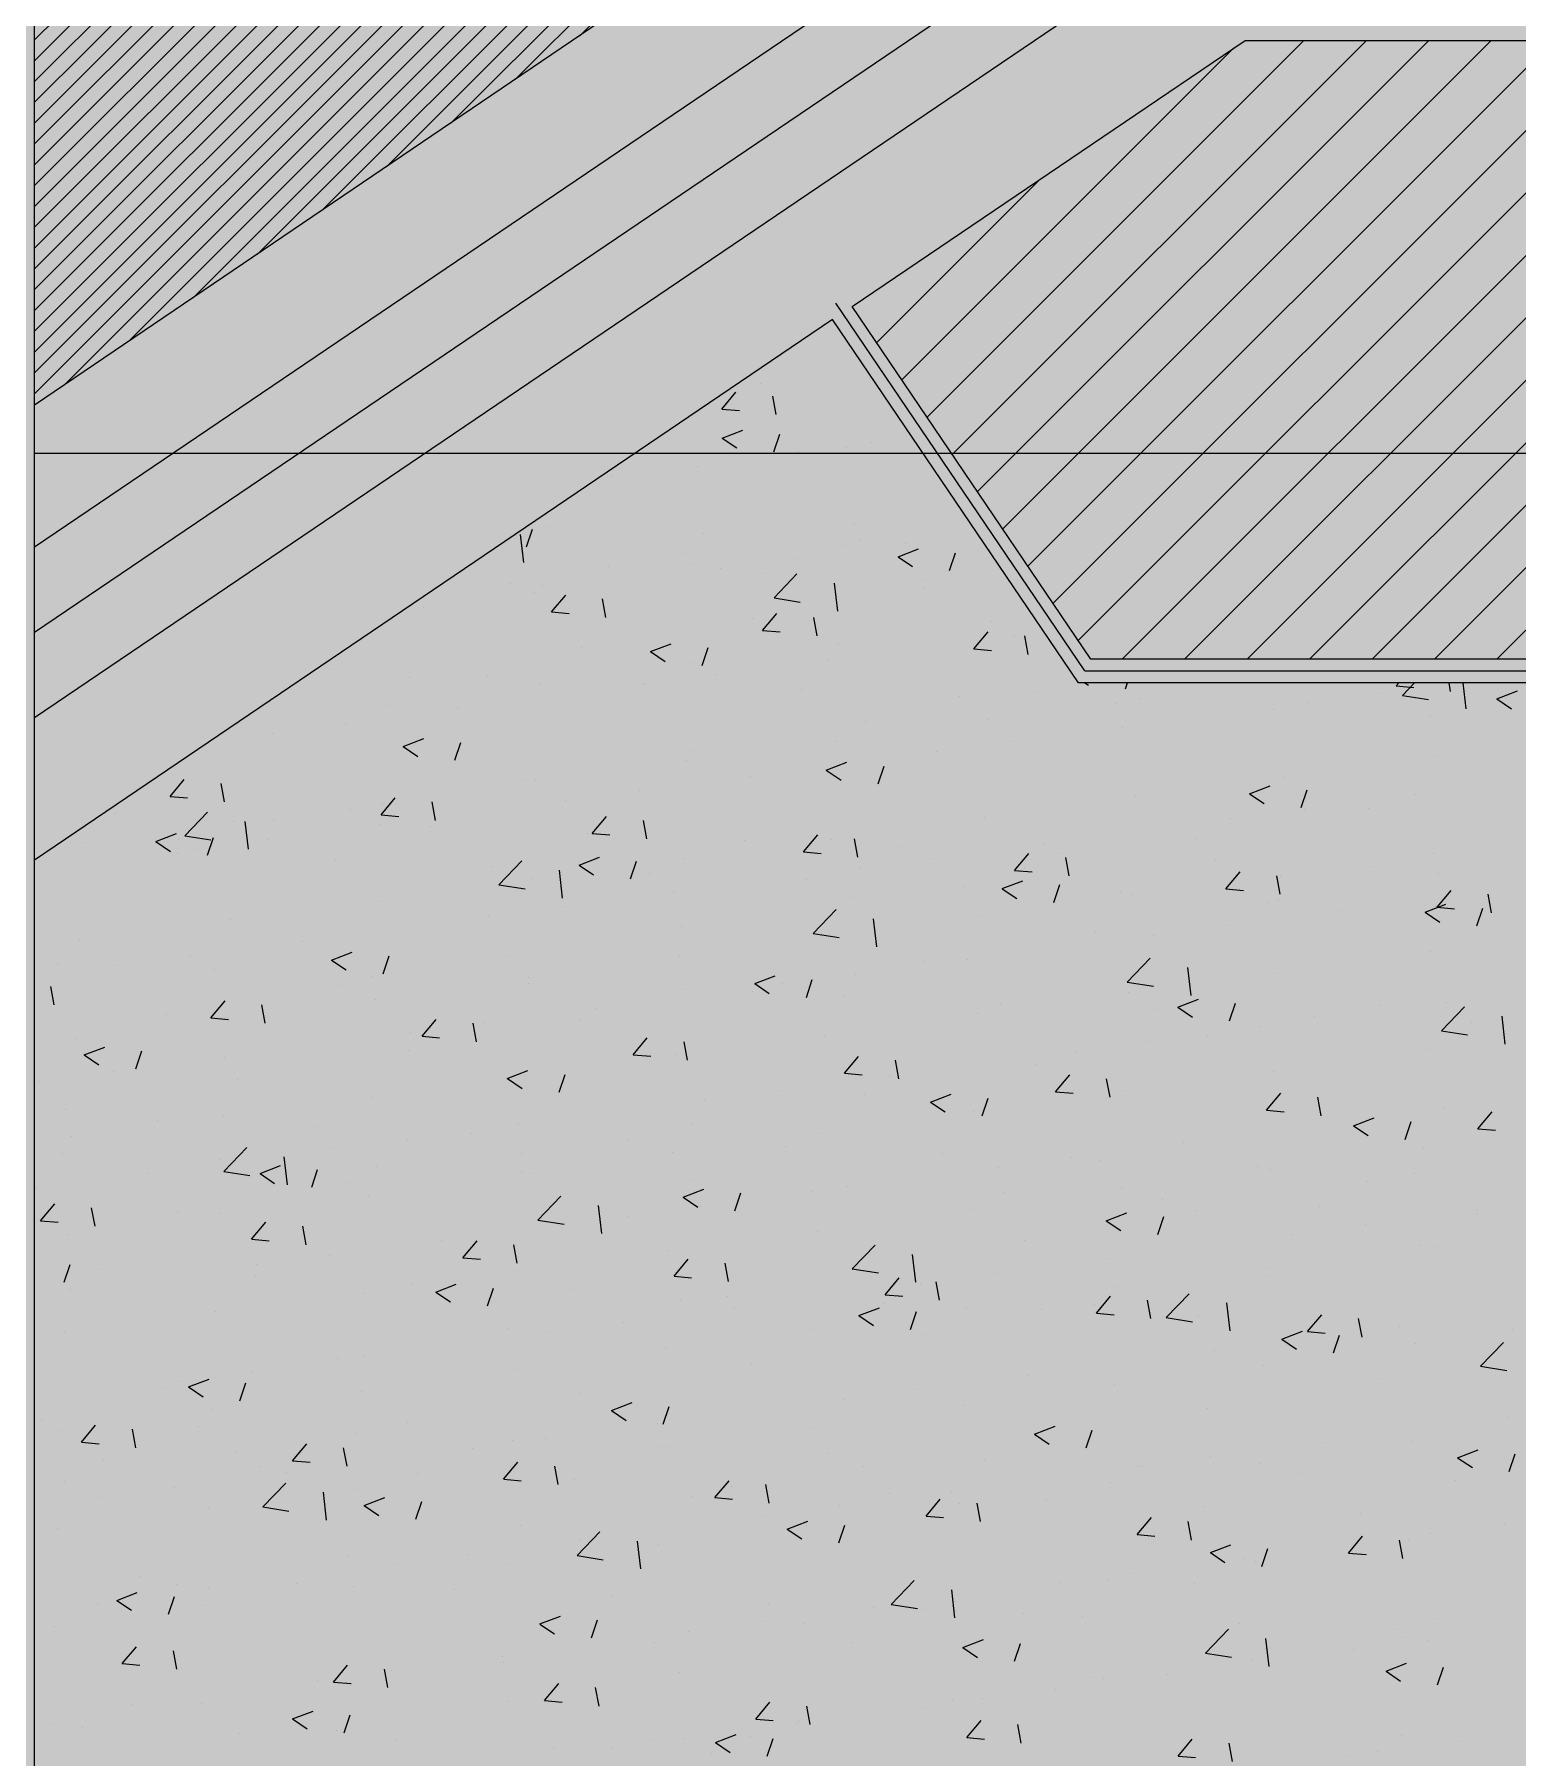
# Model space of a CAD drawing. Header units: millimetres. Extents: x 709 to 3952, y 378 to 2394.
# Drawn here: x 1999.5 to 2125.4, y 1641.6 to 1787.9 of the extents above; entities that cross this region are included whole.
import ezdxf

# ---------------------------------------------------------------- set-up
doc = ezdxf.new("R2010")
doc.units = ezdxf.units.MM
doc.layers.add('BAS', color=252, linetype='Continuous')

# ---------------------------------------------------------------- blocks, each defined once
blk = doc.blocks.new('*X202')
at = {"color": 0}
for p, q in [((410675.79, 4018803.05), (410707.79, 4018835.05)), ((410677.94, 4018799.89), (410713.1, 4018835.05)), ((410680.08, 4018796.73), (410718.4, 4018835.05)), ((410682.22, 4018793.56), (410723.7, 4018835.05)), ((410684.36, 4018790.4), (410729.01, 4018835.05)), ((410686.5, 4018787.24), (410734.31, 4018835.05)), ((410688.64, 4018784.08), (410739.61, 4018835.05)), ((410692.37, 4018782.5), (410744.91, 4018835.05)), ((410697.67, 4018782.5), (410750.22, 4018835.05)), ((410702.97, 4018782.5), (410755.52, 4018835.05)), ((410708.28, 4018782.5), (410760.82, 4018835.05)), ((410673.65, 4018806.21), (410701.82, 4018834.38)), ((410713.58, 4018782.5), (410763.89, 4018832.81)), ((410718.88, 4018782.5), (410763.89, 4018827.5)), ((410671.51, 4018809.37), (410685.4, 4018823.26)), ((410724.19, 4018782.5), (410763.89, 4018822.2)), ((410729.49, 4018782.5), (410763.89, 4018816.9)), ((410734.79, 4018782.5), (410763.89, 4018811.59)), ((410740.1, 4018782.5), (410763.89, 4018806.29)), ((410745.4, 4018782.5), (410763.89, 4018800.99)), ((410750.7, 4018782.5), (410763.89, 4018795.68)), ((410756.01, 4018782.5), (410763.89, 4018790.38)), ((410761.31, 4018782.5), (410763.89, 4018785.08))]:
    blk.add_line(p, q, dxfattribs=at)
blk = doc.blocks.new('*X234')
at = {"color": 0}
for p, q in [((410669.22, 4018808.8), (410669.22, 4018808.8)), ((410661.66, 4018805.95), (410661.66, 4018805.95)), ((410658.36, 4018803.74), (410659.57, 4018805.18)), ((410662.99, 4018803.28), (410662.7, 4018804.84)), ((410658.37, 4018803.74), (410659.86, 4018803.61)), ((410658.4, 4018801.27), (410660.15, 4018801.94)), ((410658.4, 4018801.26), (410659.65, 4018800.43)), ((410662.79, 4018800.1), (410663.3, 4018801.61)), ((410664.85, 4018800.08), (410664.85, 4018800.08)), ((410668.92, 4018800.48), (410668.92, 4018800.48)), ((410671.1, 4018800.9), (410671.1, 4018800.9)), ((410656.29, 4018798.88), (410656.29, 4018798.88)), ((410649.06, 4018798), (410649.06, 4018798)), ((410669.6, 4018793.95), (410669.6, 4018793.95)), ((410641.54, 4018790.7), (410641.26, 4018793.07)), ((410641.78, 4018792.03), (410642.29, 4018793.54)), ((410643.44, 4018793.73), (410643.44, 4018793.73)), ((410656.79, 4018793.17), (410656.79, 4018793.17)), ((410670.13, 4018792.61), (410670.13, 4018792.61)), ((410655.02, 4018791.45), (410655.02, 4018791.45)), ((410664.53, 4018791.04), (410664.53, 4018791.04)), ((410668.61, 4018792.15), (410668.61, 4018792.15)), ((410673.33, 4018791.2), (410675.08, 4018791.87)), ((410673.33, 4018791.2), (410674.57, 4018790.36)), ((410674, 4018792.29), (410674, 4018792.29)), ((410677.71, 4018790.03), (410678.22, 4018791.54)), ((410648.71, 4018790.38), (410648.71, 4018790.38)), ((410655.99, 4018790.55), (410655.99, 4018790.55)), ((410658.27, 4018790.22), (410658.27, 4018790.22)), ((410662.06, 4018789.81), (410662.06, 4018789.81)), ((410662.8, 4018787.7), (410664.75, 4018789.73)), ((410640.44, 4018788.94), (410640.44, 4018788.94)), ((410642.48, 4018788.14), (410642.48, 4018788.14)), ((410643.15, 4018788.79), (410643.15, 4018788.79)), ((410668.22, 4018786.56), (410667.94, 4018788.94)), ((410675.41, 4018789.25), (410675.41, 4018789.25)), ((410675.59, 4018788.46), (410675.59, 4018788.46)), ((410633.01, 4018786.89), (410633.01, 4018786.89)), ((410643.9, 4018786.51), (410645.11, 4018787.94)), ((410643.9, 4018786.51), (410645.4, 4018786.38)), ((410648.53, 4018786.04), (410648.24, 4018787.61)), ((410662.8, 4018787.7), (410665.03, 4018787.35)), ((410661.01, 4018785.96), (410661.01, 4018785.96)), ((410661.83, 4018784.94), (410663.04, 4018786.37)), ((410666.46, 4018784.47), (410666.17, 4018786.04)), ((410681.29, 4018785.71), (410681.29, 4018785.71)), ((410652.32, 4018783.14), (410654.07, 4018783.81)), ((410661.83, 4018784.94), (410663.33, 4018784.81)), ((410668.31, 4018783.83), (410668.31, 4018783.83)), ((410679.76, 4018783.37), (410680.97, 4018784.81)), ((410683.21, 4018784.5), (410683.21, 4018784.5)), ((410684.39, 4018782.9), (410684.1, 4018784.47)), ((410646.43, 4018783.45), (410646.43, 4018783.45)), ((410652.32, 4018783.14), (410653.56, 4018782.3)), ((410655.68, 4018782.23), (410655.68, 4018782.23)), ((410656.71, 4018781.97), (410657.21, 4018783.48)), ((410667.42, 4018782.43), (410667.42, 4018782.43)), ((410679.77, 4018783.37), (410681.26, 4018783.24)), ((410625.12, 4018781.59), (410625.12, 4018781.59)), ((410631.85, 4018780.95), (410631.85, 4018780.95)), ((410638.47, 4018781.03), (410638.47, 4018781.03)), ((410657.95, 4018781.18), (410657.95, 4018781.18)), ((410642.85, 4018780.47), (410642.85, 4018780.47)), ((410651.69, 4018780.35), (410651.69, 4018780.35)), ((410651.81, 4018780.46), (410651.81, 4018780.46)), ((410665.16, 4018779.9), (410665.16, 4018779.9)), ((410678.51, 4018779.34), (410678.51, 4018779.34)), ((410685.14, 4018779.71), (410685.14, 4018779.71)), ((410689.19, 4018780.5), (410689.49, 4018780.29)), ((410692.64, 4018779.97), (410692.81, 4018780.5)), ((410714.41, 4018779.62), (410714.41, 4018779.62)), ((410715.63, 4018780.23), (410715.85, 4018780.5)), ((410715.63, 4018780.23), (410717.12, 4018780.1)), ((410716.17, 4018779.42), (410717.2, 4018780.5)), ((410716.17, 4018779.42), (410718.39, 4018779.08)), ((410720.25, 4018779.76), (410720.12, 4018780.5)), ((410721.58, 4018778.29), (410721.33, 4018780.5)), ((410724.18, 4018779.13), (410725.93, 4018779.8)), ((410629.86, 4018778.6), (410629.86, 4018778.6)), ((410635.9, 4018778.28), (410635.9, 4018778.28)), ((410691.85, 4018778.77), (410691.85, 4018778.77)), ((410693.83, 4018779.14), (410693.83, 4018779.14)), ((410705.2, 4018778.21), (410705.2, 4018778.21)), ((410708.15, 4018778.79), (410708.15, 4018778.79)), ((410724.18, 4018779.13), (410725.42, 4018778.29)), ((410617.23, 4018777), (410617.23, 4018777)), ((410626.44, 4018777.03), (410626.44, 4018777.03)), ((410670.56, 4018777.21), (410670.56, 4018777.21)), ((410680.99, 4018777.38), (410680.99, 4018777.38)), ((410692.36, 4018776.71), (410692.36, 4018776.71)), ((410718.54, 4018777.64), (410718.54, 4018777.64)), ((410620.18, 4018776.21), (410620.18, 4018776.21)), ((410631.31, 4018775.07), (410633.07, 4018775.75)), ((410631.32, 4018775.07), (410632.56, 4018774.23)), ((410635.7, 4018773.91), (410636.21, 4018775.42)), ((410668, 4018775.51), (410668, 4018775.51)), ((410682.89, 4018775.47), (410682.89, 4018775.47)), ((410655.38, 4018773.91), (410655.38, 4018773.91)), ((410655.98, 4018774.7), (410655.98, 4018774.7)), ((410667.24, 4018773.07), (410668.99, 4018773.74)), ((410671.63, 4018771.9), (410672.14, 4018773.41)), ((410676.63, 4018774.64), (410676.63, 4018774.64)), ((410719.13, 4018774.3), (410719.13, 4018774.3)), ((410611.51, 4018770.84), (410612.71, 4018772.28)), ((410616.13, 4018770.37), (410615.84, 4018771.94)), ((410641.4, 4018772.2), (410641.4, 4018772.2)), ((410642.54, 4018772.15), (410642.54, 4018772.15)), ((410660.84, 4018772.56), (410660.84, 4018772.56)), ((410667.24, 4018773.07), (410668.49, 4018772.23)), ((410706.15, 4018772.42), (410706.15, 4018772.42)), ((410611.51, 4018770.84), (410613, 4018770.71)), ((410629.44, 4018769.27), (410630.64, 4018770.71)), ((410645.12, 4018770.49), (410645.12, 4018770.49)), ((410651.37, 4018771.32), (410651.37, 4018771.32)), ((410693.52, 4018770.82), (410693.52, 4018770.82)), ((410703.17, 4018771.07), (410704.92, 4018771.74)), ((410703.17, 4018771.07), (410704.42, 4018770.23)), ((410707.56, 4018769.9), (410708.07, 4018771.41)), ((410717.3, 4018771), (410717.3, 4018771)), ((410606.91, 4018769.38), (410606.91, 4018769.38)), ((410612.76, 4018767.48), (410614.7, 4018769.51)), ((410626.82, 4018769.7), (410626.82, 4018769.7)), ((410629.44, 4018769.27), (410630.93, 4018769.14)), ((410629.56, 4018770.27), (410629.56, 4018770.27)), ((410634.06, 4018768.8), (410633.77, 4018770.37)), ((410647.37, 4018767.7), (410648.58, 4018769.14)), ((410680.69, 4018769.06), (410680.69, 4018769.06)), ((410701.57, 4018768.93), (410701.57, 4018768.93)), ((410707.83, 4018769.76), (410707.83, 4018769.76)), ((410713.27, 4018769.8), (410713.27, 4018769.8)), ((410610.31, 4018767.01), (410612.06, 4018767.68)), ((410612.76, 4018767.48), (410614.98, 4018767.14)), ((410616.93, 4018768.67), (410616.93, 4018768.67)), ((410618.17, 4018766.35), (410617.9, 4018768.72)), ((410620.26, 4018768.82), (410620.26, 4018768.82)), ((410629.33, 4018768.42), (410629.33, 4018768.42)), ((410633.6, 4018768.25), (410633.6, 4018768.25)), ((410646.95, 4018767.69), (410646.95, 4018767.69)), ((410647.37, 4018767.7), (410648.87, 4018767.57)), ((410651.99, 4018767.23), (410651.71, 4018768.8)), ((410665.3, 4018766.13), (410666.51, 4018767.57)), ((410604.09, 4018766.91), (410604.09, 4018766.91)), ((410610.31, 4018767.01), (410611.55, 4018766.17)), ((410612.18, 4018766.02), (410612.18, 4018766.02)), ((410612.24, 4018767.2), (410612.24, 4018767.2)), ((410613.6, 4018766.35), (410613.6, 4018766.35)), ((410614.7, 4018765.84), (410615.2, 4018767.35)), ((410619.86, 4018767.17), (410619.86, 4018767.17)), ((410660.29, 4018767.12), (410660.29, 4018767.12)), ((410665.3, 4018766.13), (410666.8, 4018766)), ((410667.7, 4018767.19), (410667.7, 4018767.19)), ((410669.93, 4018765.67), (410669.64, 4018767.23)), ((410673.64, 4018766.56), (410673.64, 4018766.56)), ((410685.78, 4018766.85), (410685.78, 4018766.85)), ((410698.69, 4018767.3), (410698.69, 4018767.3)), ((410625.53, 4018765.46), (410625.53, 4018765.46)), ((410638.87, 4018764.89), (410638.87, 4018764.89)), ((410639.44, 4018763.34), (410641.39, 4018765.37)), ((410644.85, 4018762.21), (410644.58, 4018764.58)), ((410646.24, 4018765.01), (410647.99, 4018765.68)), ((410646.24, 4018765.01), (410647.48, 4018764.17)), ((410650.62, 4018763.84), (410651.13, 4018765.35)), ((410655.07, 4018765.59), (410655.07, 4018765.59)), ((410670.05, 4018764.78), (410670.05, 4018764.78)), ((410676.31, 4018765.61), (410676.31, 4018765.61)), ((410683.23, 4018764.56), (410684.44, 4018766)), ((410683.23, 4018764.56), (410684.73, 4018764.43)), ((410684.11, 4018764.79), (410684.11, 4018764.79)), ((410686.98, 4018766), (410686.98, 4018766)), ((410687.86, 4018764.1), (410687.57, 4018765.66)), ((410700.33, 4018765.43), (410700.33, 4018765.43)), ((410713.67, 4018764.87), (410713.67, 4018764.87)), ((410718.83, 4018765.97), (410718.83, 4018765.97)), ((410639.44, 4018763.34), (410641.66, 4018763)), ((410642.24, 4018763.83), (410642.24, 4018763.83)), ((410652.22, 4018764.33), (410652.22, 4018764.33)), ((410665.56, 4018763.77), (410665.56, 4018763.77)), ((410678.91, 4018763.2), (410678.91, 4018763.2)), ((410682.17, 4018763.01), (410683.92, 4018763.68)), ((410686.55, 4018761.84), (410687.06, 4018763.35)), ((410701.16, 4018763), (410702.37, 4018764.43)), ((410705.79, 4018762.53), (410705.5, 4018764.1)), ((410705.84, 4018764.1), (410705.84, 4018764.1)), ((410719.26, 4018764.31), (410719.26, 4018764.31)), ((410629.25, 4018761.95), (410629.25, 4018761.95)), ((410654.27, 4018762.7), (410654.27, 4018762.7)), ((410669.53, 4018762.29), (410669.53, 4018762.29)), ((410682.17, 4018763), (410683.41, 4018762.17)), ((410692.25, 4018762.64), (410692.25, 4018762.64)), ((410693.22, 4018762.5), (410693.22, 4018762.5)), ((410701.17, 4018762.99), (410702.66, 4018762.86)), ((410704.68, 4018761.81), (410704.68, 4018761.81)), ((410705.6, 4018762.07), (410705.6, 4018762.07)), ((410718.09, 4018761), (410719.84, 4018761.68)), ((410719.1, 4018761.43), (410720.3, 4018762.86)), ((410723.72, 4018760.96), (410723.43, 4018762.53)), ((410616.62, 4018760.35), (410616.62, 4018760.35)), ((410638.54, 4018760.63), (410638.54, 4018760.63)), ((410644.8, 4018761.46), (410644.8, 4018761.46)), ((410666.12, 4018759.21), (410668.07, 4018761.23)), ((410671.54, 4018758.07), (410671.26, 4018760.45)), ((410680.38, 4018760.74), (410680.38, 4018760.74)), ((410710.72, 4018761.14), (410710.72, 4018761.14)), ((410718.09, 4018761), (410719.34, 4018760.16)), ((410718.95, 4018761.51), (410718.95, 4018761.51)), ((410719.1, 4018761.43), (410720.59, 4018761.3)), ((410722.48, 4018759.84), (410722.99, 4018761.35)), ((410654.95, 4018759.79), (410654.95, 4018759.79)), ((410666.12, 4018759.21), (410668.34, 4018758.86)), ((410667.4, 4018758.86), (410667.4, 4018758.86)), ((410690.1, 4018759.3), (410690.1, 4018759.3)), ((410694.99, 4018759.07), (410694.99, 4018759.07)), ((410701.25, 4018759.9), (410701.25, 4018759.9)), ((410603.79, 4018758.59), (410603.79, 4018758.59)), ((410613.28, 4018757.31), (410613.28, 4018757.31)), ((410622.75, 4018758.56), (410622.75, 4018758.56)), ((410625.23, 4018756.94), (410626.98, 4018757.62)), ((410629.62, 4018755.78), (410630.13, 4018757.29)), ((410640.37, 4018757.29), (410640.37, 4018757.29)), ((410654.77, 4018757.26), (410654.77, 4018757.26)), ((410718.53, 4018757.65), (410718.53, 4018757.65)), ((410601.94, 4018756.67), (410601.94, 4018756.67)), ((410607.02, 4018756.49), (410607.02, 4018756.49)), ((410615.28, 4018756.11), (410615.28, 4018756.11)), ((410625.23, 4018756.94), (410626.48, 4018756.1)), ((410675.52, 4018756.8), (410675.52, 4018756.8)), ((410679.2, 4018756.99), (410679.2, 4018756.99)), ((410692.8, 4018755.07), (410694.75, 4018757.1)), ((410698.22, 4018753.93), (410697.94, 4018756.31)), ((410705.54, 4018755.78), (410705.54, 4018755.78)), ((410601.67, 4018753.14), (410601.38, 4018754.7)), ((410625.79, 4018754.78), (410625.79, 4018754.78)), ((410628.63, 4018755.54), (410628.63, 4018755.54)), ((410641.93, 4018755.5), (410641.93, 4018755.5)), ((410641.97, 4018754.98), (410641.97, 4018754.98)), ((410655.32, 4018754.42), (410655.32, 4018754.42)), ((410660.94, 4018754.3), (410660.94, 4018754.3)), ((410661.16, 4018754.94), (410662.91, 4018755.61)), ((410661.16, 4018754.94), (410662.4, 4018754.1)), ((410663.48, 4018754.92), (410663.48, 4018754.92)), ((410665.55, 4018753.77), (410666.05, 4018755.29)), ((410669.74, 4018755.75), (410669.74, 4018755.75)), ((410692.8, 4018755.07), (410695.02, 4018754.72)), ((410614.98, 4018752.03), (410616.18, 4018753.47)), ((410619.6, 4018751.57), (410619.31, 4018753.13)), ((410628.95, 4018753.63), (410628.95, 4018753.63)), ((410647.69, 4018752.84), (410647.69, 4018752.84)), ((410668.66, 4018753.85), (410668.66, 4018753.85)), ((410682.01, 4018753.29), (410682.01, 4018753.29)), ((410692.91, 4018754.18), (410692.91, 4018754.18)), ((410697.09, 4018752.94), (410698.84, 4018753.61)), ((410697.09, 4018752.94), (410698.33, 4018752.1)), ((410701.48, 4018751.77), (410701.98, 4018753.28)), ((410714.22, 4018753.06), (410714.22, 4018753.06)), ((410719.48, 4018750.93), (410721.43, 4018752.96)), ((410719.93, 4018753.36), (410719.93, 4018753.36)), ((410611.21, 4018752.28), (410611.21, 4018752.28)), ((410614.98, 4018752.03), (410616.47, 4018751.9)), ((410616.32, 4018752.03), (410616.32, 4018752.03)), ((410632.91, 4018750.47), (410634.11, 4018751.9)), ((410637.53, 4018750), (410637.24, 4018751.57)), ((410638.22, 4018751.6), (410638.22, 4018751.6)), ((410646.36, 4018751.8), (410646.36, 4018751.8)), ((410680.08, 4018752.42), (410680.08, 4018752.42)), ((410695.36, 4018752.73), (410695.36, 4018752.73)), ((410708.7, 4018752.16), (410708.7, 4018752.16)), ((410722.05, 4018751.6), (410722.05, 4018751.6)), ((410724.9, 4018749.8), (410724.62, 4018752.17)), ((410603.48, 4018750.27), (410603.48, 4018750.27)), ((410631.96, 4018750.77), (410631.96, 4018750.77)), ((410632.91, 4018750.47), (410634.4, 4018750.33)), ((410650.84, 4018748.9), (410652.04, 4018750.33)), ((410655.46, 4018748.43), (410655.17, 4018750)), ((410667.09, 4018750.54), (410667.09, 4018750.54)), ((410694.68, 4018750.04), (410694.68, 4018750.04)), ((410699.64, 4018750.56), (410699.64, 4018750.56)), ((410704.14, 4018751.28), (410704.14, 4018751.28)), ((410719.48, 4018750.93), (410721.7, 4018750.58)), ((410604.23, 4018748.88), (410605.98, 4018749.55)), ((410604.23, 4018748.88), (410605.47, 4018748.04)), ((410608.61, 4018747.71), (410609.12, 4018749.22)), ((410616.17, 4018748.7), (410616.17, 4018748.7)), ((410631.78, 4018749.29), (410631.78, 4018749.29)), ((410650.84, 4018748.9), (410652.33, 4018748.77)), ((410654.47, 4018748.94), (410654.47, 4018748.94)), ((410668.77, 4018747.33), (410669.98, 4018748.76)), ((410688.42, 4018749.21), (410688.42, 4018749.21)), ((410718.22, 4018749.33), (410718.22, 4018749.33)), ((410606.71, 4018747.45), (410606.71, 4018747.45)), ((410640.15, 4018746.88), (410641.9, 4018747.55)), ((410641.63, 4018747.18), (410641.63, 4018747.18)), ((410644.54, 4018745.71), (410645.05, 4018747.22)), ((410668.77, 4018747.33), (410670.27, 4018747.2)), ((410672.63, 4018747.13), (410672.63, 4018747.13)), ((410673.4, 4018746.86), (410673.11, 4018748.43)), ((410685.06, 4018748.05), (410685.06, 4018748.05)), ((410686.7, 4018745.76), (410687.91, 4018747.2)), ((410705.24, 4018747.45), (410705.24, 4018747.45)), ((410600.45, 4018746.62), (410600.45, 4018746.62)), ((410617.2, 4018746.79), (410617.2, 4018746.79)), ((410640.16, 4018746.88), (410641.4, 4018746.04)), ((410663.16, 4018745.89), (410663.16, 4018745.89)), ((410670.48, 4018745.55), (410670.48, 4018745.55)), ((410676.08, 4018744.88), (410677.83, 4018745.55)), ((410686.7, 4018745.76), (410688.2, 4018745.63)), ((410691.33, 4018745.29), (410691.04, 4018746.86)), ((410692.61, 4018745.85), (410692.61, 4018745.85)), ((410704.63, 4018744.19), (410705.84, 4018745.63)), ((410602.62, 4018744.29), (410602.62, 4018744.29)), ((410628.64, 4018745.31), (410628.64, 4018745.31)), ((410656.9, 4018745.06), (410656.9, 4018745.06)), ((410676.08, 4018744.88), (410677.33, 4018744.04)), ((410679.77, 4018744.09), (410679.77, 4018744.09)), ((410680.47, 4018743.71), (410680.98, 4018745.22)), ((410704.63, 4018744.19), (410706.13, 4018744.06)), ((410709.26, 4018743.72), (410708.97, 4018745.29)), ((410719.61, 4018744.32), (410719.61, 4018744.32)), ((410722.56, 4018742.62), (410723.77, 4018744.06)), ((410610.41, 4018743.33), (410610.41, 4018743.33)), ((410616.02, 4018743.71), (410616.02, 4018743.71)), ((410623.76, 4018742.77), (410623.76, 4018742.77)), ((410641.11, 4018742.98), (410641.11, 4018742.98)), ((410655.9, 4018743.05), (410655.9, 4018743.05)), ((410712.01, 4018742.87), (410713.76, 4018743.55)), ((410712.01, 4018742.87), (410713.26, 4018742.03)), ((410713.36, 4018743.5), (410713.36, 4018743.5)), ((410716.4, 4018741.71), (410716.9, 4018743.22)), ((410722.57, 4018742.62), (410724.06, 4018742.49)), ((410603.18, 4018741.95), (410603.18, 4018741.95)), ((410631.64, 4018741.74), (410631.64, 4018741.74)), ((410637.1, 4018742.21), (410637.1, 4018742.21)), ((410650.45, 4018741.64), (410650.45, 4018741.64)), ((410666.79, 4018742.22), (410666.79, 4018742.22)), ((410697.57, 4018741.42), (410697.57, 4018741.42)), ((410602.34, 4018740.54), (410602.34, 4018740.54)), ((410615.68, 4018739.98), (410615.68, 4018739.98)), ((410616.07, 4018738.99), (410618.02, 4018741.02)), ((410621.49, 4018737.86), (410621.21, 4018740.23)), ((410625.39, 4018740.91), (410625.39, 4018740.91)), ((410641.33, 4018740.55), (410641.33, 4018740.55)), ((410654.16, 4018740.62), (410654.16, 4018740.62)), ((410663.8, 4018741.08), (410663.8, 4018741.08)), ((410677.14, 4018740.51), (410677.14, 4018740.51)), ((410688.1, 4018740.18), (410688.1, 4018740.18)), ((410690.49, 4018739.95), (410690.49, 4018739.95)), ((410717.92, 4018741.01), (410717.92, 4018741.01)), ((410609.6, 4018738.84), (410609.6, 4018738.84)), ((410616.07, 4018738.99), (410618.29, 4018738.65)), ((410619.15, 4018738.82), (410620.9, 4018739.49)), ((410619.15, 4018738.81), (410620.39, 4018737.98)), ((410623.54, 4018737.65), (410624.04, 4018739.16)), ((410629.03, 4018739.41), (410629.03, 4018739.41)), ((410641.33, 4018738.86), (410641.33, 4018738.86)), ((410642.38, 4018738.85), (410642.38, 4018738.85)), ((410655.72, 4018738.28), (410655.72, 4018738.28)), ((410681.84, 4018739.35), (410681.84, 4018739.35)), ((410703.83, 4018739.39), (410703.83, 4018739.39)), ((410704.93, 4018739.13), (410704.93, 4018739.13)), ((410717.18, 4018738.82), (410717.18, 4018738.82)), ((410600.13, 4018737.59), (410600.13, 4018737.59)), ((410626.75, 4018738.04), (410626.75, 4018738.04)), ((410628.34, 4018736.98), (410628.34, 4018736.98)), ((410642.75, 4018734.85), (410644.7, 4018736.88)), ((410655.08, 4018736.81), (410656.83, 4018737.49)), ((410655.08, 4018736.81), (410656.32, 4018735.97)), ((410659.46, 4018735.65), (410659.97, 4018737.16)), ((410666.05, 4018737.27), (410666.05, 4018737.27)), ((410669.07, 4018737.72), (410669.07, 4018737.72)), ((410682.41, 4018737.16), (410682.41, 4018737.16)), ((410692.31, 4018737.53), (410692.31, 4018737.53)), ((410713.19, 4018738.14), (410713.19, 4018738.14)), ((410600.51, 4018734.8), (410601.72, 4018736.23)), ((410605.14, 4018734.33), (410604.85, 4018735.9)), ((410612.17, 4018735.54), (410612.17, 4018735.54)), ((410615.71, 4018735.38), (410615.71, 4018735.38)), ((410648.17, 4018733.72), (410647.89, 4018736.09)), ((410656.58, 4018736.03), (410656.58, 4018736.03)), ((410679.47, 4018735.77), (410679.47, 4018735.77)), ((410691.01, 4018734.81), (410692.76, 4018735.48)), ((410695.76, 4018736.59), (410695.76, 4018736.59)), ((410698.61, 4018735.64), (410698.61, 4018735.64)), ((410709.1, 4018736.03), (410709.1, 4018736.03)), ((410722.45, 4018735.46), (410722.45, 4018735.46)), ((410722.51, 4018735.71), (410722.51, 4018735.71)), ((410600.51, 4018734.8), (410602.01, 4018734.67)), ((410618.44, 4018733.23), (410619.65, 4018734.67)), ((410623.07, 4018732.76), (410622.78, 4018734.33)), ((410642.75, 4018734.85), (410644.98, 4018734.51)), ((410650.32, 4018735.2), (410650.32, 4018735.2)), ((410666.48, 4018733.9), (410666.48, 4018733.9)), ((410691.01, 4018734.81), (410692.25, 4018733.97)), ((410695.39, 4018733.64), (410695.9, 4018735.15)), ((410713.04, 4018734.46), (410713.04, 4018734.46)), ((410602.88, 4018733.62), (410602.88, 4018733.62)), ((410618.45, 4018733.23), (410619.94, 4018733.1)), ((410634.54, 4018733.12), (410634.54, 4018733.12)), ((410636.38, 4018731.66), (410637.58, 4018733.1)), ((410641, 4018731.19), (410640.71, 4018732.76)), ((410669.43, 4018730.71), (410671.38, 4018732.74)), ((410684.03, 4018733.14), (410684.03, 4018733.14)), ((410706.78, 4018733.64), (410706.78, 4018733.64)), ((410717.61, 4018732.68), (410717.61, 4018732.68)), ((410719.18, 4018732.65), (410719.18, 4018732.65)), ((410602.53, 4018729.58), (410603.04, 4018731.1)), ((410618.81, 4018731.05), (410618.81, 4018731.05)), ((410625.07, 4018731.88), (410625.07, 4018731.88)), ((410636.38, 4018731.66), (410637.87, 4018731.53)), ((410653.86, 4018732.3), (410653.86, 4018732.3)), ((410654.31, 4018730.09), (410655.51, 4018731.53)), ((410658.93, 4018729.63), (410658.64, 4018731.19)), ((410674.85, 4018729.58), (410674.57, 4018731.95)), ((410690.99, 4018731.56), (410690.99, 4018731.56)), ((410605.44, 4018730.63), (410605.44, 4018730.63)), ((410618.79, 4018730.06), (410618.79, 4018730.06)), ((410632.13, 4018729.5), (410632.13, 4018729.5)), ((410634.07, 4018728.75), (410635.82, 4018729.42)), ((410641.02, 4018730.54), (410641.02, 4018730.54)), ((410654.31, 4018730.09), (410655.8, 4018729.96)), ((410669.43, 4018730.71), (410671.66, 4018730.37)), ((410669.45, 4018730.63), (410669.45, 4018730.63)), ((410672.24, 4018728.52), (410673.44, 4018729.96)), ((410675.26, 4018729.49), (410675.26, 4018729.49)), ((410676.86, 4018728.06), (410676.57, 4018729.62)), ((410681.52, 4018730.32), (410681.52, 4018730.32)), ((410704.6, 4018730.15), (410704.6, 4018730.15)), ((410704.63, 4018730.81), (410704.63, 4018730.81)), ((410603.02, 4018728.97), (410603.02, 4018728.97)), ((410628.04, 4018728.66), (410628.04, 4018728.66)), ((410634.07, 4018728.75), (410635.32, 4018727.91)), ((410638.46, 4018727.58), (410638.97, 4018729.09)), ((410645.48, 4018728.93), (410645.48, 4018728.93)), ((410654.87, 4018728.13), (410654.87, 4018728.13)), ((410658.82, 4018728.37), (410658.82, 4018728.37)), ((410672.24, 4018728.52), (410673.73, 4018728.39)), ((410690.17, 4018726.95), (410691.38, 4018728.39)), ((410692, 4018729.21), (410692, 4018729.21)), ((410694.8, 4018726.49), (410694.51, 4018728.05)), ((410696.11, 4018726.58), (410698.06, 4018728.61)), ((410615.41, 4018727.06), (410615.41, 4018727.06)), ((410659.47, 4018727.41), (410659.47, 4018727.41)), ((410670, 4018726.75), (410671.75, 4018727.42)), ((410670, 4018726.75), (410671.24, 4018725.91)), ((410672.17, 4018727.81), (410672.17, 4018727.81)), ((410674.39, 4018725.58), (410674.89, 4018727.09)), ((410679.17, 4018727.45), (410679.17, 4018727.45)), ((410685.51, 4018727.24), (410685.51, 4018727.24)), ((410690.02, 4018727.65), (410690.02, 4018727.65)), ((410690.17, 4018726.95), (410691.67, 4018726.82)), ((410696.11, 4018726.58), (410698.34, 4018726.23)), ((410698.86, 4018726.68), (410698.86, 4018726.68)), ((410701.53, 4018725.44), (410701.25, 4018727.82)), ((410708.1, 4018725.39), (410709.31, 4018726.82)), ((410602.57, 4018725.3), (410602.57, 4018725.3)), ((410640.29, 4018725.63), (410640.29, 4018725.63)), ((410643.75, 4018725.34), (410643.75, 4018725.34)), ((410650.01, 4018726.17), (410650.01, 4018726.17)), ((410666.18, 4018725.57), (410666.18, 4018725.57)), ((410675.44, 4018725.14), (410675.44, 4018725.14)), ((410705.93, 4018724.75), (410707.68, 4018725.42)), ((410708.1, 4018725.39), (410709.6, 4018725.25)), ((410710.32, 4018723.58), (410710.82, 4018725.09)), ((410712.2, 4018726.11), (410712.2, 4018726.11)), ((410712.73, 4018724.92), (410712.44, 4018726.49)), ((410715.93, 4018725.85), (410715.93, 4018725.85)), ((410725.55, 4018725.55), (410725.55, 4018725.55)), ((410653.55, 4018723.97), (410653.55, 4018723.97)), ((410700.2, 4018723.78), (410700.2, 4018723.78)), ((410705.93, 4018724.74), (410707.17, 4018723.91)), ((410706.46, 4018724.6), (410706.46, 4018724.6)), ((410717.31, 4018724.36), (410717.31, 4018724.36)), ((410722.8, 4018722.44), (410724.74, 4018724.47)), ((410625.71, 4018723.13), (410625.71, 4018723.13)), ((410627.96, 4018723.26), (410627.96, 4018723.26)), ((410640.72, 4018722.21), (410640.72, 4018722.21)), ((410660.86, 4018722.64), (410660.86, 4018722.64)), ((410704.33, 4018722.49), (410704.33, 4018722.49)), ((410722.8, 4018722.44), (410725.02, 4018722.09)), ((410612.23, 4018721.19), (410612.23, 4018721.19)), ((410613.07, 4018720.69), (410614.82, 4018721.36)), ((410613.07, 4018720.69), (410614.31, 4018719.85)), ((410617.45, 4018719.52), (410617.96, 4018721.03)), ((410618.49, 4018722.02), (410618.49, 4018722.02)), ((410684.41, 4018721.7), (410684.41, 4018721.7)), ((410691.7, 4018720.89), (410691.7, 4018720.89)), ((410714.15, 4018721.4), (410714.15, 4018721.4)), ((410611.13, 4018720.62), (410611.13, 4018720.62)), ((410627.73, 4018720.34), (410627.73, 4018720.34)), ((410646.28, 4018720.14), (410646.28, 4018720.14)), ((410648.99, 4018718.68), (410650.74, 4018719.36)), ((410668.69, 4018719.63), (410668.69, 4018719.63)), ((410674.95, 4018720.45), (410674.95, 4018720.45)), ((410600.57, 4018717.85), (410600.57, 4018717.85)), ((410615.1, 4018718.74), (410615.1, 4018718.74)), ((410649, 4018718.68), (410650.24, 4018717.84)), ((410653.38, 4018717.52), (410653.89, 4018719.03)), ((410678.86, 4018719.13), (410678.86, 4018719.13)), ((410699.57, 4018718.9), (410699.57, 4018718.9)), ((410725.14, 4018718.07), (410725.14, 4018718.07)), ((410602.27, 4018716.98), (410602.27, 4018716.98)), ((410603.98, 4018715.99), (410605.19, 4018717.43)), ((410608.61, 4018715.53), (410608.32, 4018717.09)), ((410613.92, 4018717.29), (410613.92, 4018717.29)), ((410627.26, 4018716.72), (410627.26, 4018716.72)), ((410631.7, 4018717.64), (410631.7, 4018717.64)), ((410643.43, 4018716.31), (410643.43, 4018716.31)), ((410652.9, 4018717.55), (410652.9, 4018717.55)), ((410665.88, 4018717.25), (410665.88, 4018717.25)), ((410684.92, 4018716.68), (410686.67, 4018717.35)), ((410684.92, 4018716.68), (410686.17, 4018715.84)), ((410684.99, 4018716.4), (410684.99, 4018716.4)), ((410689.31, 4018715.51), (410689.82, 4018717.03)), ((410603.98, 4018715.99), (410605.48, 4018715.86)), ((410617.12, 4018715.13), (410617.12, 4018715.13)), ((410621.91, 4018714.42), (410623.12, 4018715.86)), ((410626.54, 4018713.96), (410626.25, 4018715.53)), ((410637.17, 4018715.48), (410637.17, 4018715.48)), ((410640.61, 4018716.16), (410640.61, 4018716.16)), ((410653.25, 4018715.65), (410653.25, 4018715.65)), ((410653.95, 4018715.6), (410653.95, 4018715.6)), ((410667.3, 4018715.03), (410667.3, 4018715.03)), ((410709.35, 4018715.99), (410709.35, 4018715.99)), ((410717.01, 4018716.04), (410717.01, 4018716.04)), ((410720.85, 4018714.68), (410722.6, 4018715.35)), ((410725.24, 4018713.51), (410725.74, 4018715.02)), ((410605.84, 4018714.49), (410605.84, 4018714.49)), ((410619.19, 4018713.93), (410619.19, 4018713.93)), ((410621.38, 4018713.4), (410621.38, 4018713.4)), ((410621.91, 4018714.42), (410623.41, 4018714.29)), ((410632.53, 4018713.36), (410632.53, 4018713.36)), ((410639.84, 4018712.86), (410641.05, 4018714.29)), ((410640.41, 4018713.89), (410640.41, 4018713.89)), ((410644.47, 4018712.39), (410644.18, 4018713.96)), ((410670.41, 4018713.89), (410670.41, 4018713.89)), ((410680.64, 4018714.47), (410680.64, 4018714.47)), ((410693.63, 4018713.92), (410693.63, 4018713.92)), ((410693.99, 4018713.9), (410693.99, 4018713.9)), ((410699.88, 4018714.74), (410699.88, 4018714.74)), ((410704.02, 4018714.17), (410704.02, 4018714.17)), ((410707.34, 4018713.34), (410707.34, 4018713.34)), ((410720.85, 4018714.68), (410722.1, 4018713.84)), ((410602.54, 4018712.63), (410602.54, 4018712.63)), ((410611.91, 4018712.16), (410611.91, 4018712.16)), ((410619.39, 4018710.5), (410621.33, 4018712.53)), ((410627.43, 4018712.02), (410627.43, 4018712.02)), ((410639.85, 4018712.86), (410641.34, 4018712.72)), ((410645.88, 4018712.8), (410645.88, 4018712.8)), ((410657.78, 4018711.29), (410658.98, 4018712.72)), ((410659.22, 4018712.24), (410659.22, 4018712.24)), ((410662.4, 4018710.82), (410662.11, 4018712.39)), ((410691.39, 4018712.56), (410691.39, 4018712.56)), ((410720.68, 4018712.78), (410720.68, 4018712.78)), ((410605.66, 4018711.33), (410605.66, 4018711.33)), ((410614.8, 4018710.42), (410614.8, 4018710.42)), ((410619.39, 4018710.5), (410621.61, 4018710.15)), ((410624.8, 4018709.37), (410624.53, 4018711.74)), ((410627.99, 4018710.62), (410629.74, 4018711.29)), ((410627.99, 4018710.62), (410629.23, 4018709.78)), ((410632.38, 4018709.45), (410632.88, 4018710.96)), ((410655.83, 4018711.39), (410655.83, 4018711.39)), ((410657.78, 4018711.29), (410659.27, 4018711.16)), ((410668.37, 4018710.59), (410668.37, 4018710.59)), ((410672.57, 4018711.67), (410672.57, 4018711.67)), ((410675.71, 4018709.72), (410676.91, 4018711.15)), ((410677.84, 4018711.84), (410677.84, 4018711.84)), ((410678.56, 4018710.8), (410678.56, 4018710.8)), ((410680.33, 4018709.25), (410680.04, 4018710.82)), ((410685.92, 4018711.11), (410685.92, 4018711.11)), ((410699.26, 4018710.55), (410699.26, 4018710.55)), ((410662.11, 4018709.77), (410662.11, 4018709.77)), ((410663.92, 4018708.62), (410665.67, 4018709.29)), ((410668.3, 4018707.45), (410668.81, 4018708.96)), ((410675.71, 4018709.72), (410677.2, 4018709.59)), ((410693.64, 4018708.15), (410694.84, 4018709.59)), ((410698.26, 4018707.68), (410697.98, 4018709.25)), ((410712.61, 4018709.98), (410712.61, 4018709.98)), ((410724.82, 4018709.03), (410724.82, 4018709.03)), ((410601.96, 4018708.66), (410601.96, 4018708.66)), ((410641.25, 4018708.89), (410641.25, 4018708.89)), ((410646.07, 4018706.36), (410648.01, 4018708.39)), ((410646.32, 4018707.69), (410646.32, 4018707.69)), ((410651.48, 4018705.23), (410651.21, 4018707.6)), ((410663.92, 4018708.62), (410665.16, 4018707.78)), ((410665.57, 4018708.93), (410665.57, 4018708.93)), ((410693.64, 4018708.15), (410695.14, 4018708.02)), ((410711.57, 4018706.58), (410712.78, 4018708.02)), ((410716.2, 4018706.11), (410715.91, 4018707.68)), ((410716.7, 4018707.72), (410716.7, 4018707.72)), ((410718.56, 4018708.21), (410718.56, 4018708.21)), ((410626.67, 4018706.39), (410626.67, 4018706.39)), ((410636.85, 4018706.45), (410636.85, 4018706.45)), ((410646.07, 4018706.36), (410648.29, 4018706.02)), ((410652.95, 4018707.33), (410652.95, 4018707.33)), ((410699.85, 4018706.62), (410701.6, 4018707.29)), ((410699.85, 4018706.62), (410701.09, 4018705.78)), ((410702.78, 4018706.13), (410702.78, 4018706.13)), ((410704.23, 4018705.45), (410704.74, 4018706.96)), ((410711.57, 4018706.58), (410713.07, 4018706.45)), ((410713.12, 4018706.48), (410713.12, 4018706.48)), ((410608.94, 4018704.58), (410608.94, 4018704.58)), ((410630.59, 4018705.62), (410630.59, 4018705.62)), ((410640.11, 4018705.57), (410640.11, 4018705.57)), ((410693.31, 4018704.88), (410693.31, 4018704.88)), ((410703.72, 4018705.84), (410703.72, 4018705.84)), ((410606.98, 4018702.56), (410608.73, 4018703.23)), ((410612.09, 4018703.88), (410612.09, 4018703.88)), ((410614.81, 4018703.54), (410614.81, 4018703.54)), ((410622.29, 4018704.02), (410622.29, 4018704.02)), ((410627.12, 4018703.7), (410627.12, 4018703.7)), ((410635.63, 4018703.45), (410635.63, 4018703.45)), ((410672.75, 4018702.22), (410674.7, 4018704.25)), ((410678.16, 4018701.09), (410677.89, 4018703.46)), ((410687.05, 4018704.06), (410687.05, 4018704.06)), ((410691.09, 4018704.24), (410691.09, 4018704.24)), ((410698.54, 4018703.98), (410698.54, 4018703.98)), ((410605.34, 4018702.3), (410605.34, 4018702.3)), ((410606.98, 4018702.56), (410608.23, 4018701.72)), ((410611.37, 4018701.39), (410611.88, 4018702.9)), ((410614.5, 4018702.09), (410614.5, 4018702.09)), ((410648.98, 4018702.89), (410648.98, 4018702.89)), ((410662.33, 4018702.32), (410662.33, 4018702.32)), ((410671.26, 4018701.98), (410671.26, 4018701.98)), ((410672.75, 4018702.22), (410674.97, 4018701.88)), ((410675.67, 4018701.76), (410675.67, 4018701.76)), ((410678.25, 4018702.48), (410678.25, 4018702.48)), ((410601.66, 4018700.33), (410601.66, 4018700.33)), ((410642.91, 4018700.56), (410644.66, 4018701.23)), ((410642.91, 4018700.55), (410644.16, 4018699.72)), ((410647.3, 4018699.39), (410647.81, 4018700.9)), ((410661.79, 4018700.73), (410661.79, 4018700.73)), ((410665.27, 4018700.61), (410665.27, 4018700.61)), ((410683.96, 4018701.48), (410683.96, 4018701.48)), ((410689.02, 4018701.2), (410689.02, 4018701.2)), ((410702.36, 4018700.63), (410702.36, 4018700.63)), ((410719.11, 4018701), (410719.11, 4018701)), ((410652.64, 4018699.01), (410652.64, 4018699.01)), ((410655.53, 4018699.91), (410655.53, 4018699.91)), ((410669.38, 4018698.98), (410669.38, 4018698.98)), ((410678.84, 4018698.55), (410680.59, 4018699.23)), ((410683.23, 4018697.39), (410683.73, 4018698.9)), ((410699.43, 4018698.09), (410701.38, 4018700.12)), ((410704.85, 4018696.95), (410704.57, 4018699.33)), ((410715.71, 4018700.07), (410715.71, 4018700.07)), ((410716.4, 4018699.4), (410716.4, 4018699.4)), ((410718.25, 4018699.17), (410718.25, 4018699.17)), ((410607.45, 4018697.19), (410608.66, 4018698.63)), ((410612.08, 4018696.72), (410611.79, 4018698.29)), ((410639.74, 4018697.83), (410639.74, 4018697.83)), ((410639.81, 4018697.25), (410639.81, 4018697.25)), ((410678.84, 4018698.55), (410680.08, 4018697.71)), ((410699.43, 4018698.09), (410701.65, 4018697.74)), ((410703.41, 4018697.52), (410703.41, 4018697.52)), ((410704.53, 4018698.49), (410704.53, 4018698.49)), ((410711.99, 4018698.35), (410711.99, 4018698.35)), ((410607.45, 4018697.19), (410608.95, 4018697.06)), ((410625.38, 4018695.62), (410626.59, 4018697.06)), ((410630.01, 4018695.15), (410629.72, 4018696.72)), ((410630.28, 4018696.59), (410630.28, 4018696.59)), ((410654.8, 4018696.47), (410654.8, 4018696.47)), ((410689.95, 4018695.99), (410689.95, 4018695.99)), ((410690.79, 4018695.92), (410690.79, 4018695.92)), ((410696.2, 4018696.27), (410696.2, 4018696.27)), ((410714.77, 4018696.55), (410716.52, 4018697.22)), ((410714.77, 4018696.55), (410716.01, 4018695.71)), ((410719.15, 4018695.38), (410719.66, 4018696.89)), ((410624.02, 4018695.76), (410624.02, 4018695.76)), ((410625.38, 4018695.62), (410626.88, 4018695.49)), ((410626.82, 4018695.37), (410626.82, 4018695.37)), ((410643.31, 4018694.05), (410644.52, 4018695.49)), ((410647.94, 4018693.58), (410647.65, 4018695.15)), ((410686.73, 4018695.02), (410686.73, 4018695.02)), ((410608.23, 4018693.68), (410608.23, 4018693.68)), ((410614.19, 4018693.77), (410614.19, 4018693.77)), ((410621.91, 4018692.49), (410623.66, 4018693.16)), ((410626.29, 4018691.32), (410626.8, 4018692.84)), ((410640.22, 4018693.97), (410640.22, 4018693.97)), ((410643.32, 4018694.05), (410644.81, 4018693.92)), ((410661.25, 4018692.48), (410662.45, 4018693.92)), ((410665.87, 4018692.02), (410665.58, 4018693.58)), ((410675.37, 4018693.49), (410675.37, 4018693.49)), ((410677.95, 4018694.16), (410677.95, 4018694.16)), ((410680.47, 4018694.2), (410680.47, 4018694.2)), ((410601.36, 4018692.01), (410601.36, 4018692.01)), ((410604.07, 4018691.8), (410604.07, 4018691.8)), ((410621.91, 4018692.49), (410623.15, 4018691.65)), ((410625.64, 4018691.47), (410625.64, 4018691.47)), ((410661.25, 4018692.48), (410662.74, 4018692.35)), ((410664.68, 4018692.12), (410664.68, 4018692.12)), ((410664.96, 4018692.29), (410664.96, 4018692.29)), ((410679.18, 4018690.91), (410680.38, 4018692.35)), ((410683.8, 4018690.45), (410683.51, 4018692.01)), ((410617.42, 4018691.24), (410617.42, 4018691.24)), ((410630.77, 4018690.68), (410630.77, 4018690.68)), ((410644.11, 4018690.11), (410644.11, 4018690.11)), ((410648.96, 4018690.05), (410648.96, 4018690.05)), ((410652.34, 4018690.69), (410652.34, 4018690.69)), ((410655.21, 4018690.87), (410655.21, 4018690.87)), ((410657.83, 4018690.49), (410659.58, 4018691.16)), ((410657.83, 4018690.49), (410659.08, 4018689.65)), ((410660.79, 4018690.98), (410660.79, 4018690.98)), ((410662.22, 4018689.32), (410662.73, 4018690.83)), ((410679.18, 4018690.91), (410680.67, 4018690.78)), ((410697.11, 4018689.34), (410698.31, 4018690.78)), ((410701.73, 4018688.88), (410701.44, 4018690.44)), ((410716.09, 4018691.07), (410716.09, 4018691.07)), ((410721.14, 4018690.56), (410721.14, 4018690.56)), ((410657.46, 4018689.55), (410657.46, 4018689.55)), ((410697.11, 4018689.34), (410698.6, 4018689.21)), ((410711.67, 4018689.31), (410711.67, 4018689.31)), ((410714.08, 4018689.74), (410714.08, 4018689.74))]:
    blk.add_line(p, q, dxfattribs=at)
blk = doc.blocks.new('*X235')
at = {"color": 0}
for p, q in [((410600, 4018836.86), (410630.1, 4018866.96)), ((410600, 4018835.09), (410630.82, 4018865.91)), ((410600, 4018838.63), (410626.54, 4018865.17)), ((410600, 4018833.32), (410631.53, 4018864.85)), ((410600, 4018831.55), (410632.24, 4018863.8)), ((410600, 4018829.79), (410632.96, 4018862.74)), ((410600, 4018828.02), (410633.67, 4018861.69)), ((410600, 4018840.39), (410621.07, 4018861.46)), ((410600, 4018826.25), (410634.38, 4018860.64)), ((410600, 4018824.48), (410635.1, 4018859.58)), ((410600, 4018822.72), (410635.81, 4018858.53)), ((410600, 4018842.16), (410615.59, 4018857.75)), ((410600, 4018820.95), (410636.53, 4018857.47)), ((410600, 4018819.18), (410637.24, 4018856.42)), ((410600, 4018817.41), (410637.95, 4018855.37)), ((410600, 4018815.64), (410638.67, 4018854.31)), ((410600, 4018843.93), (410610.11, 4018854.04)), ((410600, 4018813.88), (410639.38, 4018853.26)), ((410600, 4018812.11), (410640.09, 4018852.2)), ((410600, 4018810.34), (410640.81, 4018851.15)), ((410600, 4018845.7), (410604.64, 4018850.33)), ((410600, 4018808.57), (410641.52, 4018850.1)), ((410600, 4018806.81), (410642.24, 4018849.04)), ((410600, 4018805.04), (410642.95, 4018847.99)), ((410602.51, 4018805.78), (410643.66, 4018846.93)), ((410607.98, 4018809.48), (410644.38, 4018845.88)), ((410613.46, 4018813.19), (410645.09, 4018844.83)), ((410618.93, 4018816.9), (410645.8, 4018843.77)), ((410624.41, 4018820.61), (410646.52, 4018842.72)), ((410629.88, 4018824.31), (410647.23, 4018841.66)), ((410635.36, 4018828.02), (410647.95, 4018840.61)), ((410640.83, 4018831.73), (410648.66, 4018839.55)), ((410646.31, 4018835.44), (410649.37, 4018838.5))]:
    blk.add_line(p, q, dxfattribs=at)

msp = doc.modelspace()

# ---------------------------------------------------------------- hatches: boundary and pattern name
at = {"layer": 'BAS', "true_color": 0xc7c8ca, "transparency": 33554513}
h = msp.add_hatch(color=9, dxfattribs=at)
h.dxf.hatch_style = 1
h.paths.add_polyline_path([(735.07, 2394.13), (735.07, 400.97), (3218.5, 400.97), (3218.5, 2394.13)])
h.paths.add_polyline_path([(1826.32, 1353.24), (2408.56, 1353.24), (2408.56, 918.34), (1826.32, 918.34)], flags=16)

# ---------------------------------------------------------------- linework, layer by layer
at = {"layer": 'BAS'}
for p, q in [((2115.79, 1815.88), (1999.51, 1737.14)), ((2090.23, 1805.82), (1999.51, 1744.38)), ((2096.96, 1795.88), (1999.51, 1729.89)), ((2088.69, 1733.88), (2067.55, 1765.1)), ((2088.69, 1733.88), (2210.4, 1733.88))]:
    msp.add_line(p, q, dxfattribs=at)
at = {"layer": 'BAS', "flags": 128}
for points in [[(1999.51, 952.38), (1999.51, 2152.38)], [(1999.51, 1799.58), (2029.32, 1819.77), (2049.34, 1790.21), (1999.51, 1756.46)], [(2209.4, 1503.82), (2209.4, 1732.88), (2088.16, 1732.88), (2067.28, 1763.71), (1999.51, 1717.82)], [(1999.51, 1752.38), (2427.03, 1752.38)]]:
    msp.add_lwpolyline(points, dxfattribs=at)
msp.add_lwpolyline([(2068.94, 1764.83), (2102.31, 1787.43), (2163.4, 1787.43), (2163.4, 1734.88), (2089.22, 1734.88)], close=True, dxfattribs=at)

# ---------------------------------------------------------------- block references
at = {"layer": 'BAS'}
for name in ['*X235', '*X202', '*X234']:
    msp.add_blockref(name, (-408600.49, -4017047.62), dxfattribs=at)

doc.saveas('drawing.dxf')
